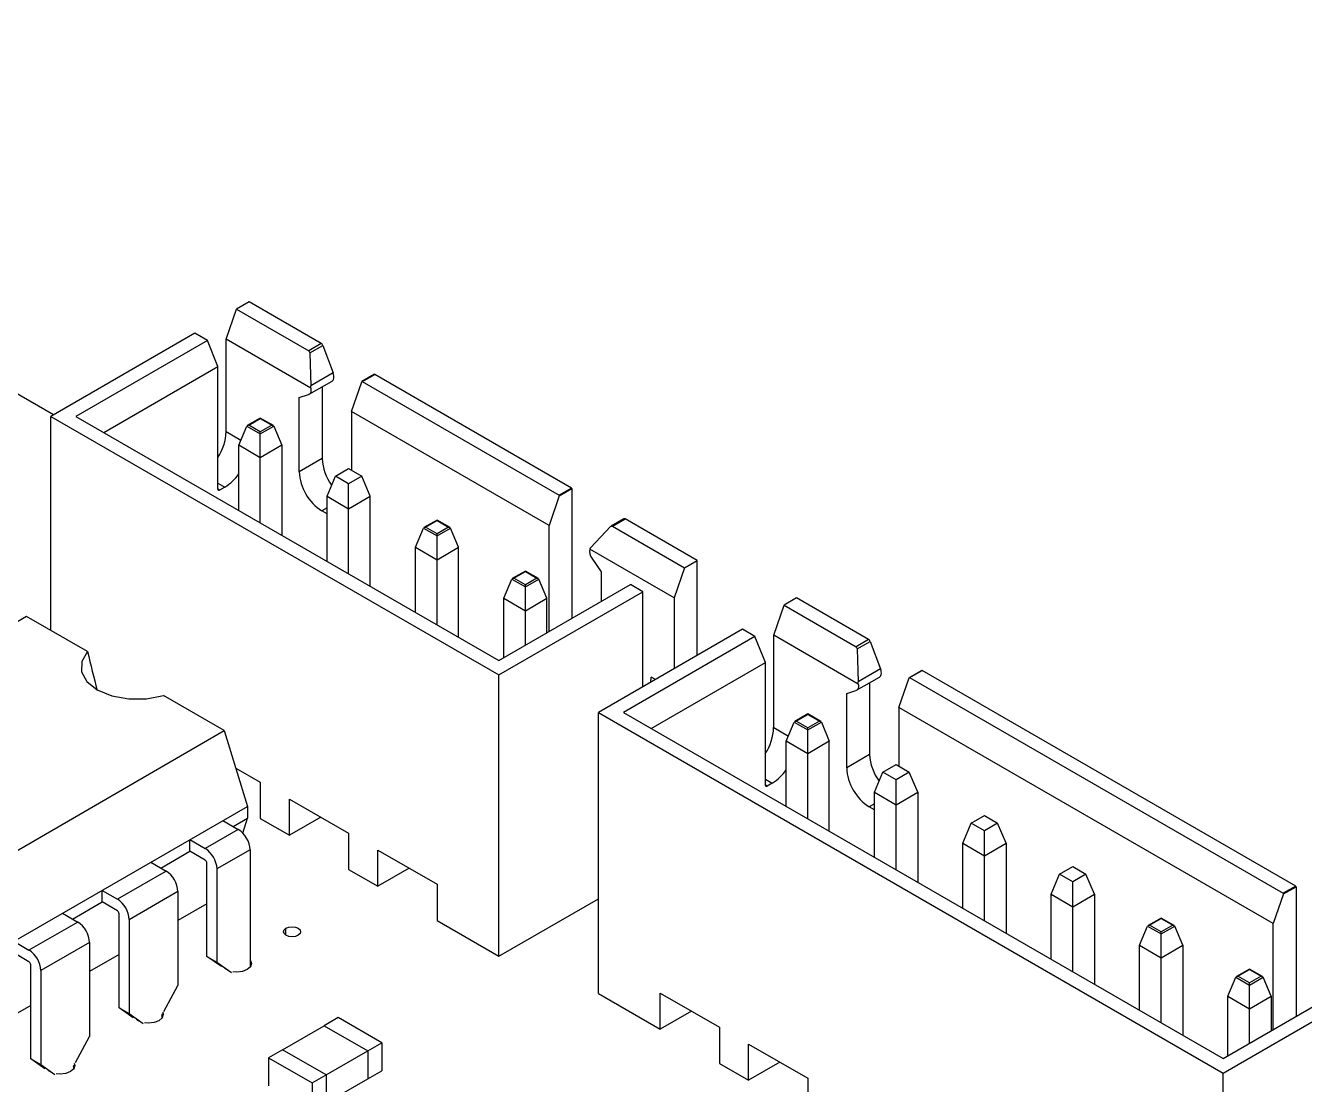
# Model space of a CAD drawing. Header units: millimetres. Extents: x -28 to 252, y 0 to 206.
# Drawn here: x 132.41 to 158.41, y 184.16 to 205.68 of the extents above; entities that cross this region are included whole.
import ezdxf

# ---------------------------------------------------------------- set-up
doc = ezdxf.new("R2010")
doc.units = ezdxf.units.MM

msp = doc.modelspace()

# ---------------------------------------------------------------- linework, layer by layer
at = {"color": 7, "linetype": 'Continuous', "lineweight": 25}
for p, q in [((132.979, 197.764), (119.269, 205.679)), ((136.96, 200.063), (136.706, 199.916)), ((138.425, 199.218), (136.96, 200.063)), ((136.494, 199.304), (136.706, 199.916)), ((136.706, 199.916), (138.17, 199.071)), ((135.857, 199.426), (132.93, 197.736)), ((136.112, 199.279), (135.857, 199.426)), ((136.112, 199.279), (133.439, 197.736)), ((136.324, 198.748), (136.112, 199.279)), ((136.494, 197.426), (136.494, 199.304)), ((138.212, 198.312), (136.494, 199.304)), ((138.425, 199.218), (138.17, 199.071)), ((138.192, 199.027), (138.455, 199.179)), ((138.455, 199.179), (138.668, 198.618)), ((138.17, 199.071), (138.192, 199.027)), ((138.192, 199.027), (138.214, 198.356)), ((134.005, 197.41), (136.324, 198.748)), ((136.324, 196.258), (136.324, 198.748)), ((138.18, 198.185), (138.646, 198.454)), ((138.668, 198.618), (138.214, 198.356)), ((139.039, 197.834), (139.248, 198.436)), ((139.248, 198.436), (139.513, 198.589)), ((139.508, 198.59), (139.252, 198.442)), ((139.258, 198.442), (143.261, 196.132)), ((143.515, 196.279), (139.513, 198.589)), ((137.979, 198.12), (138.168, 198.179)), ((137.979, 196.609), (137.979, 198.12)), ((138.445, 198.338), (138.445, 196.879)), ((132.93, 193.382), (132.93, 197.736)), ((132.93, 197.736), (142.037, 192.479)), ((133.439, 197.736), (142.037, 192.772)), ((137.187, 197.702), (136.921, 197.549)), ((136.951, 197.557), (137.187, 197.692)), ((137.452, 197.549), (137.187, 197.702)), ((137.187, 197.692), (137.187, 197.702)), ((137.187, 197.692), (137.422, 197.557)), ((139.039, 197.834), (139.039, 196.642)), ((143.056, 195.515), (139.039, 197.834)), ((136.494, 197.426), (136.792, 197.253)), ((136.748, 197.148), (136.91, 197.538)), ((136.951, 197.557), (136.91, 197.538)), ((136.91, 197.538), (137.187, 197.378)), ((137.187, 197.421), (136.951, 197.557)), ((137.422, 197.557), (137.187, 197.421)), ((137.187, 197.378), (137.463, 197.538)), ((137.187, 195.573), (137.187, 197.421)), ((137.422, 197.557), (137.463, 197.538)), ((137.463, 197.538), (137.625, 197.148)), ((137.187, 196.895), (136.748, 197.148)), ((136.748, 195.826), (136.748, 197.148)), ((137.625, 197.148), (137.187, 196.895)), ((137.625, 197.148), (137.625, 195.32)), ((138.445, 196.879), (137.979, 196.609)), ((138.714, 196.52), (138.983, 196.675)), ((138.983, 196.675), (139.251, 196.52)), ((136.324, 196.38), (136.465, 196.299)), ((136.465, 196.299), (136.359, 196.238)), ((138.544, 196.111), (138.714, 196.52)), ((138.983, 196.365), (138.714, 196.52)), ((139.251, 196.52), (138.983, 196.365)), ((138.983, 194.536), (138.983, 196.365)), ((139.421, 196.111), (139.251, 196.52)), ((136.359, 196.238), (136.324, 196.258)), ((138.544, 196.111), (138.983, 195.858)), ((138.544, 194.789), (138.544, 196.111)), ((138.983, 195.858), (139.421, 196.111)), ((139.421, 194.283), (139.421, 196.111)), ((143.264, 196.118), (143.056, 195.515)), ((143.515, 196.279), (143.261, 196.132)), ((143.261, 196.132), (143.264, 196.118)), ((143.264, 196.118), (143.522, 196.267)), ((143.522, 196.267), (143.522, 193.63)), ((138.544, 195.874), (138.438, 195.813)), ((138.544, 195.752), (138.438, 195.813)), ((140.779, 195.629), (140.513, 195.476)), ((140.543, 195.483), (140.779, 195.619)), ((141.044, 195.476), (140.779, 195.629)), ((140.779, 195.629), (140.779, 195.619)), ((140.779, 195.619), (141.014, 195.483)), ((143.056, 193.36), (143.056, 195.515)), ((144.579, 195.653), (144.319, 195.503)), ((144.349, 195.504), (144.604, 195.651)), ((146.068, 194.805), (144.604, 195.651)), ((140.34, 195.075), (140.502, 195.464)), ((140.543, 195.483), (140.502, 195.464)), ((140.502, 195.464), (140.779, 195.304)), ((140.779, 195.347), (140.543, 195.483)), ((141.014, 195.483), (140.779, 195.347)), ((140.779, 195.304), (141.055, 195.464)), ((140.779, 193.499), (140.779, 195.347)), ((141.014, 195.483), (141.055, 195.464)), ((141.217, 195.075), (141.055, 195.464)), ((143.907, 195.069), (144.309, 195.495)), ((144.309, 195.495), (144.349, 195.504)), ((144.349, 195.504), (145.813, 194.658)), ((140.34, 195.075), (140.779, 194.821)), ((140.34, 193.752), (140.34, 195.075)), ((140.779, 194.821), (141.217, 195.075)), ((141.217, 193.246), (141.217, 195.075)), ((145.601, 194.046), (143.883, 195.038)), ((143.927, 194.854), (144.116, 194.577)), ((145.813, 194.658), (146.068, 194.805)), ((146.068, 192.879), (146.068, 194.805)), ((142.575, 194.592), (142.31, 194.439)), ((142.34, 194.446), (142.575, 194.582)), ((142.84, 194.439), (142.575, 194.592)), ((142.575, 194.592), (142.575, 194.582)), ((142.575, 194.582), (142.81, 194.446)), ((144.116, 194.577), (144.116, 193.973)), ((145.813, 194.658), (145.601, 194.046)), ((142.037, 192.772), (144.71, 194.315)), ((142.136, 194.038), (142.298, 194.427)), ((142.34, 194.446), (142.298, 194.427)), ((142.298, 194.427), (142.575, 194.268)), ((142.575, 194.31), (142.34, 194.446)), ((142.81, 194.446), (142.575, 194.31)), ((142.575, 194.268), (142.851, 194.427)), ((142.575, 193.083), (142.575, 194.31)), ((142.81, 194.446), (142.851, 194.427)), ((143.013, 194.038), (142.851, 194.427)), ((144.965, 194.168), (144.71, 194.315)), ((142.037, 192.479), (144.965, 194.168)), ((142.136, 194.038), (142.575, 193.785)), ((142.136, 192.83), (142.136, 194.038)), ((142.575, 193.785), (143.013, 194.038)), ((143.013, 193.336), (143.013, 194.038)), ((144.965, 192.242), (144.965, 194.168)), ((145.601, 194.046), (145.601, 192.609)), ((148.09, 194.046), (147.836, 193.899)), ((149.554, 193.201), (148.09, 194.046)), ((147.624, 193.287), (147.836, 193.899)), ((147.836, 193.899), (149.3, 193.054)), ((132.435, 193.668), (126.187, 190.061)), ((133.673, 192.953), (132.435, 193.668)), ((146.987, 193.409), (144.06, 191.719)), ((147.242, 193.262), (144.569, 191.719)), ((147.242, 193.262), (146.987, 193.409)), ((147.454, 192.732), (147.242, 193.262)), ((147.624, 191.409), (147.624, 193.287)), ((149.342, 192.295), (147.624, 193.287)), ((149.554, 193.201), (149.3, 193.054)), ((149.3, 193.054), (149.322, 193.01)), ((149.322, 193.01), (149.585, 193.162)), ((149.322, 193.01), (149.344, 192.339)), ((149.585, 193.162), (149.797, 192.601)), ((145.135, 191.393), (147.454, 192.732)), ((147.454, 190.241), (147.454, 192.732)), ((142.037, 186.763), (142.037, 192.479)), ((145.127, 192.336), (145.135, 192.437)), ((145.219, 192.389), (145.135, 192.437)), ((149.31, 192.168), (149.776, 192.437)), ((149.797, 192.601), (149.344, 192.339)), ((150.169, 191.817), (150.378, 192.419)), ((150.378, 192.419), (150.643, 192.572)), ((150.638, 192.573), (150.382, 192.425)), ((150.388, 192.425), (157.983, 188.041)), ((158.237, 188.188), (150.643, 192.572)), ((149.108, 192.103), (149.297, 192.162)), ((149.575, 192.321), (149.575, 190.862)), ((136.455, 191.347), (135.216, 192.062)), ((149.108, 190.592), (149.108, 192.103)), ((144.06, 191.719), (156.759, 184.388)), ((144.06, 186.003), (144.06, 191.719)), ((144.569, 191.719), (156.759, 184.682)), ((148.316, 191.686), (148.051, 191.532)), ((148.081, 191.54), (148.316, 191.675)), ((148.582, 191.532), (148.316, 191.686)), ((148.316, 191.675), (148.316, 191.686)), ((148.316, 191.675), (148.552, 191.54)), ((150.169, 191.817), (150.169, 190.625)), ((157.778, 187.425), (150.169, 191.817)), ((147.624, 191.409), (147.922, 191.236)), ((147.878, 191.131), (148.04, 191.521)), ((148.081, 191.54), (148.04, 191.521)), ((148.04, 191.521), (148.316, 191.361)), ((148.316, 191.404), (148.081, 191.54)), ((148.552, 191.54), (148.316, 191.404)), ((148.316, 191.361), (148.593, 191.521)), ((148.316, 189.556), (148.316, 191.404)), ((148.552, 191.54), (148.593, 191.521)), ((148.593, 191.521), (148.755, 191.131)), ((130.207, 187.74), (136.455, 191.347)), ((136.455, 191.347), (136.925, 189.808)), ((148.316, 190.878), (147.878, 191.131)), ((147.878, 189.809), (147.878, 191.131)), ((148.755, 191.131), (148.316, 190.878)), ((148.755, 189.303), (148.755, 191.131)), ((149.575, 190.862), (149.108, 190.592)), ((136.687, 190.586), (137.187, 190.298)), ((149.844, 190.503), (150.113, 190.658)), ((150.113, 190.658), (150.381, 190.503)), ((147.454, 190.364), (147.595, 190.282)), ((149.674, 190.094), (149.844, 190.503)), ((150.113, 190.348), (149.844, 190.503)), ((150.381, 190.503), (150.113, 190.348)), ((150.113, 188.519), (150.113, 190.348)), ((150.551, 190.094), (150.381, 190.503)), ((137.187, 190.298), (137.187, 189.563)), ((147.489, 190.221), (147.454, 190.241)), ((147.595, 190.282), (147.489, 190.221)), ((149.674, 190.094), (150.113, 189.841)), ((149.674, 188.772), (149.674, 190.094)), ((150.113, 189.841), (150.551, 190.094)), ((150.551, 190.094), (150.551, 188.266)), ((130.207, 185.93), (136.925, 189.808)), ((136.925, 189.808), (136.925, 189.571)), ((137.781, 189.955), (138.983, 189.261)), ((137.781, 189.22), (137.781, 189.955)), ((149.674, 189.857), (149.568, 189.796)), ((149.674, 189.735), (149.568, 189.796)), ((136.632, 189.402), (136.925, 189.571)), ((136.831, 189.264), (136.925, 189.571)), ((137.187, 189.563), (137.781, 189.22)), ((138.417, 189.588), (137.781, 189.22)), ((151.64, 189.466), (151.909, 189.621)), ((151.909, 189.621), (152.177, 189.466)), ((136.738, 189.34), (136.066, 188.953)), ((136.426, 189.52), (136.738, 189.34)), ((151.47, 189.058), (151.64, 189.466)), ((151.909, 189.311), (151.64, 189.466)), ((152.177, 189.466), (151.909, 189.311)), ((151.909, 187.482), (151.909, 189.311)), ((152.347, 189.058), (152.177, 189.466)), ((135.755, 188.895), (135.755, 189.132)), ((135.755, 189.132), (136.066, 188.953)), ((138.983, 189.261), (138.983, 188.526)), ((151.47, 189.058), (151.909, 188.805)), ((151.47, 187.735), (151.47, 189.058)), ((151.909, 188.805), (152.347, 189.058)), ((152.347, 189.058), (152.347, 187.229)), ((135.164, 188.555), (135.755, 188.895)), ((136.066, 188.716), (135.755, 188.895)), ((136.978, 188.924), (136.306, 188.536)), ((136.978, 188.924), (136.978, 186.535)), ((139.577, 188.918), (140.779, 188.224)), ((139.577, 188.183), (139.577, 188.918)), ((134.959, 188.673), (135.27, 188.493)), ((136.101, 186.759), (136.101, 188.655)), ((136.306, 188.536), (136.306, 186.64)), ((138.983, 188.526), (139.577, 188.183)), ((140.213, 188.551), (139.577, 188.183)), ((153.436, 188.429), (153.705, 188.584)), ((153.705, 188.584), (153.973, 188.429)), ((135.27, 188.493), (134.28, 187.922)), ((153.266, 188.021), (153.436, 188.429)), ((153.705, 188.274), (153.436, 188.429)), ((153.973, 188.429), (153.705, 188.274)), ((153.705, 186.445), (153.705, 188.274)), ((154.143, 188.021), (153.973, 188.429)), ((133.969, 187.865), (133.969, 188.101)), ((133.969, 188.101), (134.28, 187.922)), ((135.511, 188.077), (134.521, 187.505)), ((135.511, 188.077), (135.511, 186.167)), ((140.779, 188.224), (140.779, 187.489)), ((153.266, 188.021), (153.705, 187.768)), ((153.266, 186.698), (153.266, 188.021)), ((153.705, 187.768), (154.143, 188.021)), ((154.143, 188.021), (154.143, 186.192)), ((157.986, 188.027), (157.778, 187.425)), ((158.237, 188.188), (157.983, 188.041)), ((157.983, 188.041), (157.986, 188.027)), ((157.986, 188.027), (158.244, 188.176)), ((158.244, 188.176), (158.244, 185.539)), ((133.368, 187.518), (133.969, 187.865)), ((134.28, 187.685), (133.969, 187.865)), ((136.101, 187.828), (135.511, 187.487)), ((142.037, 186.763), (144.06, 187.93)), ((133.474, 187.457), (132.484, 186.885)), ((133.163, 187.636), (133.474, 187.457)), ((134.316, 185.714), (134.316, 187.624)), ((134.521, 187.505), (134.521, 185.596)), ((140.779, 187.489), (142.037, 186.763)), ((155.501, 187.538), (155.235, 187.385)), ((155.265, 187.392), (155.501, 187.528)), ((155.766, 187.385), (155.501, 187.538)), ((155.501, 187.538), (155.501, 187.528)), ((155.501, 187.528), (155.736, 187.392)), ((137.708, 187.188), (137.708, 187.331)), ((155.062, 186.984), (155.224, 187.373)), ((155.265, 187.392), (155.224, 187.373)), ((155.224, 187.373), (155.501, 187.214)), ((155.501, 187.256), (155.265, 187.392)), ((155.736, 187.392), (155.501, 187.256)), ((155.501, 187.214), (155.777, 187.373)), ((155.501, 185.408), (155.501, 187.256)), ((155.736, 187.392), (155.777, 187.373)), ((155.939, 186.984), (155.777, 187.373)), ((157.778, 185.27), (157.778, 187.425)), ((132.173, 187.065), (132.484, 186.885)), ((133.715, 187.04), (132.725, 186.469)), ((133.715, 187.04), (133.715, 185.131)), ((155.062, 186.984), (155.501, 186.731)), ((155.062, 185.662), (155.062, 186.984)), ((155.501, 186.731), (155.939, 186.984)), ((155.939, 186.984), (155.939, 185.155)), ((132.484, 186.648), (132.173, 186.828)), ((134.316, 186.797), (133.715, 186.45)), ((136.101, 186.759), (136.306, 186.64)), ((136.397, 186.55), (136.101, 186.759)), ((132.52, 184.677), (132.52, 186.587)), ((132.725, 186.469), (132.725, 184.559)), ((136.306, 186.64), (136.602, 186.432)), ((157.297, 186.501), (157.031, 186.348)), ((157.061, 186.355), (157.297, 186.491)), ((157.562, 186.348), (157.297, 186.501)), ((157.297, 186.501), (157.297, 186.491)), ((157.297, 186.491), (157.532, 186.355)), ((135.225, 185.637), (135.511, 186.167)), ((156.759, 184.682), (159.432, 186.225)), ((156.858, 185.947), (157.02, 186.337)), ((157.061, 186.355), (157.02, 186.337)), ((157.02, 186.337), (157.297, 186.177)), ((157.297, 186.22), (157.061, 186.355)), ((157.532, 186.355), (157.297, 186.22)), ((157.297, 186.177), (157.573, 186.337)), ((157.297, 184.992), (157.297, 186.22)), ((157.532, 186.355), (157.573, 186.337)), ((157.735, 185.947), (157.573, 186.337)), ((144.06, 186.003), (145.318, 185.277)), ((145.318, 186.012), (146.52, 185.318)), ((145.318, 185.277), (145.318, 186.012)), ((156.759, 184.388), (159.687, 186.078)), ((156.858, 185.947), (157.297, 185.694)), ((156.858, 184.739), (156.858, 185.947)), ((157.297, 185.694), (157.735, 185.947)), ((157.735, 185.947), (157.735, 185.245)), ((132.52, 185.76), (131.929, 185.419)), ((134.316, 185.714), (134.521, 185.596)), ((134.601, 185.513), (134.316, 185.714)), ((145.955, 185.644), (145.318, 185.277)), ((134.521, 185.596), (134.806, 185.395)), ((135.182, 185.556), (135.202, 185.592)), ((135.182, 185.556), (135.182, 185.498)), ((138.771, 185.514), (138.488, 185.35)), ((139.654, 185.003), (138.771, 185.514)), ((133.429, 184.6), (133.715, 185.131)), ((137.641, 184.86), (138.488, 185.349)), ((138.488, 185.35), (139.372, 184.84)), ((138.488, 185.35), (138.488, 185.349)), ((138.488, 185.349), (139.371, 184.84)), ((146.52, 185.318), (146.52, 184.583)), ((137.639, 184.861), (137.356, 184.697)), ((138.523, 184.35), (137.639, 184.861)), ((139.372, 184.84), (139.654, 185.003)), ((139.654, 185.003), (139.654, 184.432)), ((147.114, 184.975), (148.316, 184.281)), ((147.114, 184.24), (147.114, 184.975)), ((132.52, 184.677), (132.725, 184.559)), ((132.805, 184.476), (132.52, 184.677)), ((137.356, 184.697), (138.24, 184.187)), ((137.356, 184.697), (137.356, 184.126)), ((138.523, 184.35), (139.371, 184.84)), ((139.371, 184.84), (139.371, 184.269)), ((139.372, 184.84), (139.372, 184.269)), ((147.751, 184.607), (147.114, 184.24)), ((132.725, 184.559), (133.01, 184.358)), ((133.386, 184.519), (133.405, 184.555)), ((133.386, 184.519), (133.386, 184.461)), ((138.24, 184.187), (138.523, 184.35)), ((138.523, 184.35), (138.523, 183.779)), ((139.372, 184.269), (139.654, 184.432)), ((146.52, 184.583), (147.114, 184.24)), ((156.759, 180.804), (156.759, 184.388)), ((138.24, 184.187), (138.24, 183.615)), ((138.523, 183.78), (139.371, 184.269)), ((139.371, 184.269), (139.372, 184.269)), ((148.316, 184.281), (148.316, 183.546))]:
    msp.add_line(p, q, dxfattribs=at)
at = {"color": 7, "linetype": 'Continuous', "lineweight": 25, "flags": 128}
for points in [[(138.646, 198.454), (138.651, 198.457), (138.665, 198.47), (138.675, 198.487), (138.681, 198.509), (138.684, 198.533), (138.682, 198.56), (138.677, 198.588), (138.668, 198.618)], [(138.212, 198.312), (138.216, 198.288), (138.217, 198.265), (138.215, 198.244), (138.211, 198.225), (138.204, 198.209), (138.194, 198.196), (138.182, 198.186), (138.168, 198.179)], [(133.673, 192.953), (133.556, 192.755), (133.552, 192.546), (133.661, 192.347), (133.873, 192.177), (134.167, 192.055), (134.512, 191.992), (134.874, 191.994), (135.216, 192.062)], [(149.776, 192.437), (149.781, 192.44), (149.794, 192.453), (149.805, 192.47), (149.811, 192.492), (149.814, 192.516), (149.812, 192.543), (149.807, 192.571), (149.797, 192.601)], [(149.342, 192.295), (149.346, 192.271), (149.347, 192.248), (149.345, 192.227), (149.341, 192.209), (149.334, 192.192), (149.324, 192.179), (149.312, 192.169), (149.297, 192.162)], [(137.708, 187.331), (137.765, 187.353), (137.832, 187.361), (137.899, 187.353), (137.956, 187.331), (137.994, 187.298), (138.007, 187.26), (137.994, 187.221), (137.956, 187.188), (137.899, 187.166), (137.832, 187.159), (137.765, 187.166), (137.708, 187.188), (137.67, 187.221), (137.657, 187.26), (137.67, 187.298), (137.708, 187.331)], [(136.978, 186.689), (136.986, 186.678), (137.009, 186.612), (136.986, 186.545), (136.921, 186.489), (136.824, 186.452), (136.709, 186.439), (136.626, 186.445)], [(136.532, 186.472), (136.497, 186.489), (136.467, 186.51)], [(134.736, 185.435), (134.701, 185.452), (134.671, 185.473)], [(135.202, 185.623), (135.213, 185.575), (135.19, 185.509), (135.125, 185.452), (135.028, 185.415), (134.913, 185.402), (134.83, 185.408)], [(132.94, 184.398), (132.905, 184.416), (132.875, 184.436)], [(133.405, 184.586), (133.417, 184.538), (133.394, 184.472), (133.329, 184.416), (133.232, 184.378), (133.117, 184.365), (133.034, 184.372)]]:
    msp.add_lwpolyline(points, dxfattribs=at)
at = {"color": 7, "linetype": 'Continuous', "lineweight": 25}
for centre, radius, start, end in [((138.383, 199.153), 0.0769, 19.7583, 57.3337), ((139.51, 198.585), 0.00503, 54.3818, 114.314), ((137.938, 198.347), 0.276, 352.7336, 1.8601), ((135.461, 197.465), 1.033, 326.6207, 357.7941), ((139.43, 196.922), 0.986, 182.531, 216.4864), ((135.956, 197.125), 0.971, 301.6856, 324.7545), ((138.976, 196.655), 0.999, 182.6055, 237.3945), ((136.346, 196.255), 0.0218, 170.786, 309.2033), ((143.507, 196.266), 0.0154, 2.6055, 57.3945), ((144.589, 195.63), 0.0252, 54.4628, 114.2268), ((144.113, 194.996), 0.234, 169.7919, 217.3327), ((144.052, 194.933), 0.199, 136.8489, 148.2083), ((149.513, 193.136), 0.0769, 19.7583, 57.3337), ((185.191, 205.482), 53.019, 193.6689, 194.5455), ((150.64, 192.568), 0.00503, 54.3818, 114.314), ((149.068, 192.33), 0.276, 352.7336, 1.8601), ((146.591, 191.448), 1.033, 326.6207, 357.7941), ((150.56, 190.905), 0.986, 182.531, 216.4864), ((150.106, 190.638), 0.999, 182.6055, 237.3945), ((147.085, 191.108), 0.971, 301.6856, 324.7545), ((147.475, 190.238), 0.0218, 170.786, 309.2033), ((136.456, 188.9), 0.523, 2.6055, 57.3945), ((135.784, 188.512), 0.523, 2.6055, 57.3945), ((136.024, 188.651), 0.0768, 2.6055, 57.3945), ((134.989, 188.053), 0.523, 2.6055, 57.3945), ((158.229, 188.175), 0.0154, 2.6055, 57.3945), ((133.999, 187.482), 0.523, 2.6055, 57.3945), ((133.193, 187.016), 0.523, 2.6055, 57.3945), ((134.239, 187.62), 0.0768, 2.6055, 57.3945), ((132.203, 186.445), 0.523, 2.6055, 57.3945), ((132.443, 186.584), 0.0768, 2.6055, 57.3945)]:
    msp.add_arc(centre, radius, start, end, dxfattribs=at)

doc.saveas('drawing.dxf')
